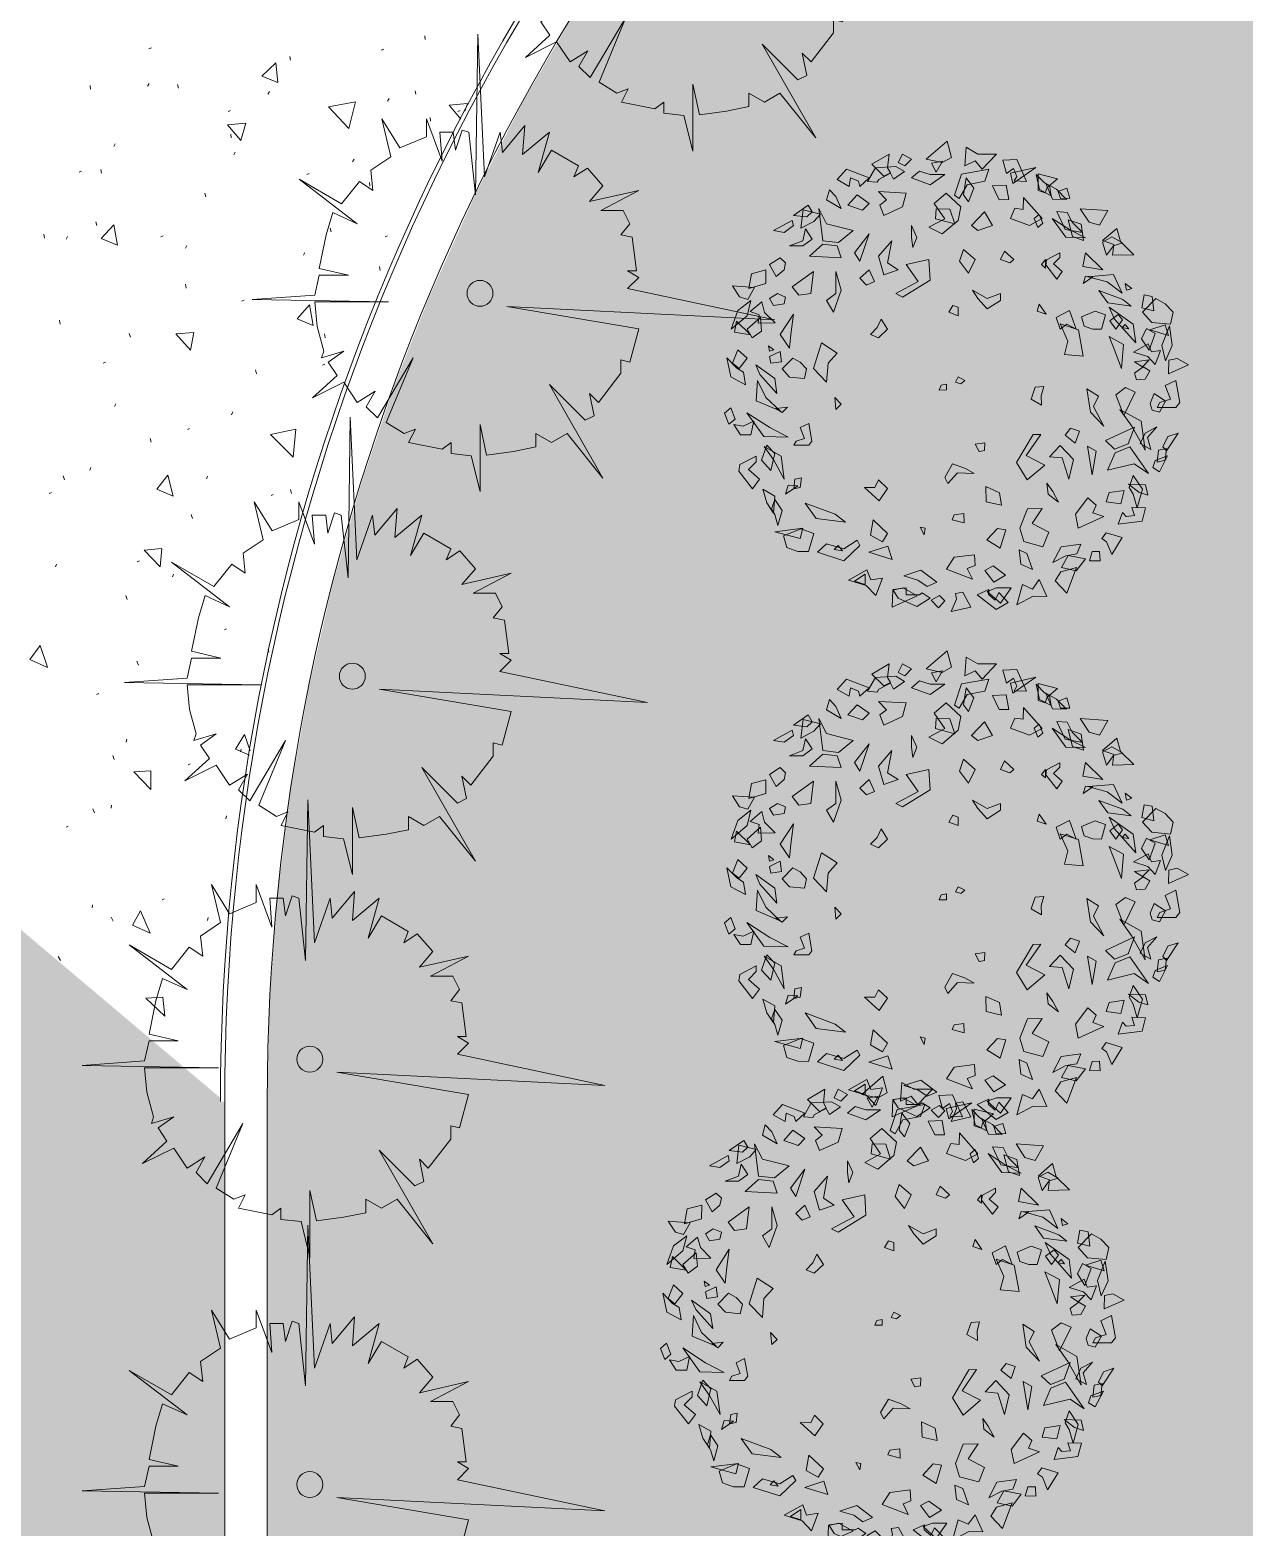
# Model space of a CAD drawing. Header units: millimetres. Extents: x 5357 to 259384, y -16348 to 109893.
# Drawn here: x 30646 to 33499, y 73337 to 76856 of the extents above; entities that cross this region are included whole.
import ezdxf

# ---------------------------------------------------------------- set-up
doc = ezdxf.new("R2010")
doc.units = ezdxf.units.MM
for name, color, linetype, lineweight in [('A-FLOR', 192, 'Continuous', 9), ('A-FLOR-PATT', 8, 'Continuous', 9), ('A-WALL', 113, 'Continuous', 9), ('G-IMPT', 8, 'Continuous', 9), ('L-PLNT-1', 7, 'Continuous', 9)]:
    doc.layers.add(name, color=color, linetype=linetype, lineweight=lineweight)

# ---------------------------------------------------------------- blocks, each defined once
blk = doc.blocks.new('FP_182-TKCS_MB CẢNH QUAN CÂY XANH')
at = {"layer": 'A-FLOR-PATT'}
for p, q in [((31573.8, 76842), (31574.3, 76833.7)), ((30931.5, 76814.3), (30925.5, 76812)), ((31256.4, 76793.9), (31258.2, 76785.4)), ((31477.5, 76810.7), (31471.5, 76808.3)), ((31223.4, 76778.8), (31190.4, 76747.5)), ((31223.4, 76778.8), (31228.4, 76732.2)), ((30787.3, 76725.4), (30788.3, 76716.8)), ((30925.8, 76730.3), (30922.2, 76724.1)), ((30992.9, 76727.5), (30994.9, 76719)), ((31228.4, 76732.2), (31190.4, 76747.5)), ((31208.8, 76711.4), (31205.2, 76705.2)), ((31411, 76686.9), (31347.1, 76675.4)), ((31411, 76686.9), (31395.3, 76624.7)), ((31489.9, 76694.7), (31486.2, 76688.6)), ((31551.2, 76713.3), (31552.9, 76704.9)), ((31674.4, 76683.1), (31630.8, 76679.2)), ((31674.4, 76683.1), (31668.2, 76665.2)), ((31117.1, 76666.4), (31111.3, 76664)), ((31395.3, 76624.7), (31347.1, 76675.3)), ((31586.3, 76650.3), (31586.9, 76641.7)), ((31658.6, 76646.1), (31630.8, 76679.1)), ((31657, 76667), (31651.1, 76664.6)), ((31153.3, 76636.7), (31109.9, 76633.1)), ((31141.4, 76596.4), (31109.9, 76633.1)), ((31153.3, 76636.7), (31141.4, 76596.5)), ((30846.4, 76588), (30843.1, 76581.8)), ((31117.9, 76611.4), (31118.9, 76602.8)), ((31128.3, 76568.7), (31124.9, 76562.4)), ((31407.6, 76552.2), (31404.1, 76546)), ((30767, 76524.2), (30761.2, 76521.9)), ((30812.7, 76528.2), (30813.9, 76519.5)), ((31301.9, 76519), (31296.2, 76516.6)), ((31056.7, 76472.3), (31059, 76463.6)), ((31443.9, 76497.5), (31444.8, 76488.9)), ((30800.3, 76404.8), (30802.9, 76396)), ((30678.1, 76375.7), (30679.6, 76366.9)), ((30734, 76370.2), (30730.9, 76363.9)), ((30843, 76398.2), (30812.8, 76366.1)), ((30851.7, 76350), (30812.8, 76366.1)), ((30843, 76398.2), (30851.7, 76350)), ((30958.7, 76372.3), (30953, 76369.9)), ((31351.2, 76390), (31353.5, 76381.3)), ((31485.9, 76372.2), (31480.3, 76369.6)), ((31014.7, 76349.7), (31011.6, 76343.3)), ((31291.7, 76332.8), (31288.6, 76326.5)), ((31467.7, 76299.8), (31468.9, 76291)), ((31011.2, 76258.2), (31012.7, 76249.3)), ((31149.4, 76221.1), (31143.9, 76218.6)), ((31302.9, 76209.8), (31273.7, 76176.7)), ((31302.9, 76209.8), (31311.6, 76161.3)), ((30715.2, 76173.6), (30716.9, 76164.6)), ((31311.5, 76161.3), (31273.7, 76176.7)), ((30879.3, 76142.9), (30882.2, 76134)), ((31023, 76103.4), (30989, 76141.4)), ((31031.2, 76145.2), (30989.1, 76141.4)), ((31031.2, 76145.2), (31023, 76103.4)), ((31338.2, 76141.6), (31339.7, 76132.7)), ((30823.2, 76074.8), (30817.7, 76072.4)), ((31175.7, 76057), (31178.4, 76048.1)), ((31339.1, 76070.4), (31333.7, 76067.8)), ((30847.4, 75977.4), (30844.7, 75970.9)), ((31122.3, 75958.3), (31119.6, 75951.7)), ((31021, 75919.2), (31015.7, 75916.7)), ((31271, 75917.9), (31211.5, 75905.2)), ((31271, 75917.9), (31264.4, 75851.7)), ((30928.6, 75896.1), (30930.7, 75887)), ((31264.4, 75851.7), (31211.5, 75905.1)), ((30723.9, 75808), (30727.3, 75798.9)), ((30788.7, 75827.9), (30786.2, 75821.4)), ((30969.8, 75809.9), (30943.6, 75776.4)), ((30969.8, 75809.9), (30982.7, 75759.9)), ((31063.4, 75807.3), (31060.9, 75800.7)), ((30696.5, 75769.1), (30691.2, 75766.7)), ((30982.7, 75759.9), (30943.6, 75776.4)), ((31258.3, 75775.5), (31260.3, 75766.4)), ((31217.6, 75764.2), (31212.4, 75761.6)), ((31024.4, 75717), (31027.7, 75707.8)), ((30955.5, 75636.9), (30914.5, 75633.3)), ((30951.4, 75593.9), (30914.5, 75633.3)), ((30955.5, 75636.9), (30951.4, 75593.9)), ((30708.1, 75600.3), (30706, 75593.7)), ((30902.9, 75608.4), (30897.8, 75605.9)), ((30983.1, 75576.9), (30981, 75570.2)), ((30871.3, 75526.6), (30874, 75517.3)), ((31108, 75448.5), (31103, 75445.9)), ((30669.5, 75409.1), (30645.7, 75375.9)), ((30669.5, 75409.1), (30686.8, 75357.9)), ((31205.3, 75400.7), (31207.5, 75393.2)), ((30686.8, 75357.8), (30645.7, 75375.9)), ((30897.1, 75372.2), (30901, 75362.9)), ((30807.6, 75296.2), (30802.5, 75293.7)), ((30873.1, 75188.6), (30871.5, 75181.9)), ((31150.2, 75200.2), (31128.6, 75165.4)), ((31150.2, 75200.2), (31163.3, 75161.9)), ((30840.4, 75150.8), (30843.7, 75141.4)), ((31161.5, 75151.2), (31128.6, 75165.4)), ((31142, 75165.6), (31140.4, 75158.8)), ((30929.9, 75114.9), (30889.8, 75111.8)), ((30930.2, 75070.8), (30889.8, 75111.8)), ((30929.9, 75114.9), (30930.2, 75070.8)), ((31022.4, 75131), (31017.6, 75128.4)), ((30837.7, 75033.9), (30836.3, 75027.1)), ((30793.2, 75025.2), (30797.8, 75015.6)), ((31107.4, 75008.4), (31106, 75001.5)), ((30735.7, 74984.5), (30730.8, 74982.1)), ((30792.9, 74799.4), (30791.8, 74792.7)), ((30905.6, 74785.8), (30886.5, 74751.7)), ((30905.6, 74785.8), (30928.1, 74733)), ((30961.4, 74813.9), (30956.8, 74811.4)), ((30837, 74770.5), (30841, 74760.8)), ((30928.1, 74733), (30886.5, 74751.6)), ((31064.5, 74769.7), (31063.4, 74762.9)), ((30712.1, 74678.2), (30717.5, 74668.5)), ((30957.8, 74582.5), (30918.3, 74580.4)), ((30962.6, 74537.8), (30918.3, 74580.3)), ((30957.8, 74582.5), (30962.6, 74537.8))]:
    blk.add_line(p, q, dxfattribs=at)
blk = doc.blocks.new('CAY MAI VAN PHUC - CAY DUC SOC_dwg-2256080-TKCS_MB CẢNH QUAN CÂY XANH')
at = {"layer": 'G-IMPT', "flags": 128}
blk.add_lwpolyline([(32.8, 479.5), (12.9, 293.4), (6.2, 771.8), (-13.8, 346.6), (-60.3, 479.5), (-67, 419.7), (-133.5, 499.4), (-126.8, 413), (-206.6, 479.5), (-173.4, 359.9), (-213.3, 426.3), (-293.1, 379.8), (-279.8, 346.6), (-319.7, 373.2), (-366.2, 320), (-326.3, 273.5), (-472.6, 306.7), (-359.6, 246.9), (-426.1, 246.9), (-446, 207.1), (-419.4, 173.8), (-452.7, 167.2), (-466, 67.5), (-439.4, 67.5), (-472.6, 47.6), (-439.4, 14.4), (-878.3, -78.6), (-80.3, -38.8), (-472.6, -105.2), (-446, -204.9), (-419.4, -198.2), (-419.4, -238.1), (-352.9, -324.5), (-326.3, -297.9), (-339.6, -364.4), (-313, -377.6), (-206.6, -271.3), (-366.2, -550.4), (-259.8, -417.5), (-213.3, -444.1), (-166.7, -417.5), (-166.7, -457.4), (-100.2, -470.7), (-19.9, -481.4), (-0.5, -390.9), (-0.5, -590.3), (26.2, -484), (86, -477.3), (86, -444.1), (112.6, -464), (212.4, -444.1), (192.4, -404.2), (225.7, -417.5), (278.9, -384.3), (199.1, -191.6), (305.5, -371), (338.7, -337.8), (312.1, -291.3), (365.3, -324.5), (405.2, -264.7), (498.3, -311.2), (425.2, -244.8), (451.8, -204.9), (405.2, -171.7), (471.7, -191.6), (465.1, -171.7), (485, -98.6), (491.7, -25.5), (272.2, -25.5), (677.9, -18.8), (491.7, -5.6), (478.4, 54.2), (391.9, 54.2), (478.4, 74.2), (458.4, 173.8), (438.5, 240.3), (365.3, 207.1), (538.2, 340), (411.9, 266.9), (358.7, 333.3), (318.8, 306.7), (325.4, 366.5), (265.6, 406.4), (292.2, 519.4), (239, 433), (159.2, 466.2), (159.2, 519.4), (112.6, 393.1), (119.3, 479.5), (79.4, 479.5), (72.7, 426.3), (52.8, 486.1)], close=True, dxfattribs=at)
at = {"layer": 'G-IMPT'}
blk.add_circle((0, 0), 38.6, dxfattribs=at)
blk = doc.blocks.new('CAY MAI VAN PHUC - CAY BONG TRANG-2256527-TKCS_MB CẢNH QUAN CÂY XANH')
at = {"extrusion": (0, 0, -1), "xscale": 0.7894736842105263, "yscale": 0.7894736842105263, "zscale": -0.7894736842105263, "rotation": 180}
blk.add_blockref('CAY MAI VAN PHUC - CAY DUC SOC_dwg-2256080-TKCS_MB CẢNH QUAN CÂY XANH', (0, 0), dxfattribs=at)
blk = doc.blocks.new('CAY BACH TRINH - CAY BACH TRINH_dwg-2249800-TKCS_MB CẢNH QUAN CÂY XANH')
at = {"layer": 'G-IMPT', "flags": 128}
for points in [[(-357, 1653), (-250, 1541), (-201, 1603), (-123, 1566), (-133, 1703), (-220, 1653)], [(7, 1749), (-25, 1628), (43, 1591), (160, 1616)], [(335, 1653), (267, 1616), (316, 1566), (365, 1591)], [(423, 1516), (443, 1553), (433, 1653), (560, 1578), (472, 1491)], [(-477, 1437), (-459, 1512), (-646, 1555)], [(-578, 1452), (-505, 1613), (-404, 1608), (-431, 1511), (-482, 1548), (-505, 1489), (-486, 1456)], [(-83, 1327), (-48, 1351), (-99, 1506), (-301, 1542), (-270, 1454), (-140, 1428)], [(121, 1587), (40, 1602), (86, 1521)], [(533, 1553), (590, 1452), (520, 1446), (509, 1467), (423, 1512), (399, 1468), (319, 1525), (383, 1562)], [(579, 1478), (745, 1541), (813, 1466), (725, 1416), (716, 1478), (657, 1453), (647, 1416)], [(-870, 1320), (-769, 1323), (-719, 1438), (-798, 1395)], [(-715, 1368), (-728, 1408), (-805, 1472), (-663, 1508), (-663, 1385)], [(-648, 1504), (-672, 1392), (-758, 1347), (-746, 1419), (-706, 1444)], [(-133, 1478), (-191, 1403), (-152, 1303), (-113, 1353)], [(23, 1503), (131, 1428), (267, 1478), (209, 1528), (131, 1503)], [(-874, 1403), (-896, 1328), (-826, 1327), (-809, 1379)], [(-556, 1333), (-692, 1179), (-600, 1129), (-460, 1181), (-492, 1255), (-553, 1247)], [(-428, 1425), (-446, 1319), (-376, 1318), (-327, 1420)], [(14, 1366), (-94, 1266), (-74, 1166), (43, 1066), (140, 1116), (23, 1178), (101, 1291)], [(511, 1378), (306, 1366), (335, 1266), (472, 1203), (501, 1278), (452, 1316)], [(667, 1353), (579, 1291), (628, 1241), (735, 1278)], [(871, 1391), (823, 1341), (784, 1253), (891, 1316)], [(-1174, 1238), (-1112, 1130), (-1037, 1152), (-972, 1252)], [(-989, 1076), (-860, 1099), (-799, 1231), (-876, 1225), (-913, 1152)], [(-697, 1145), (-671, 1210), (-634, 1180), (-660, 1114)], [(-269, 1228), (-328, 1128), (-220, 1091), (-172, 1128)], [(-50, 1140), (92, 1178), (86, 1252), (-14, 1249)], [(696, 1091), (891, 1141), (949, 1253), (920, 1016), (803, 1003)], [(1064, 1244), (1080, 1108), (985, 1158), (937, 1212)], [(1027, 1278), (998, 1228), (1037, 1191), (1135, 1203)], [(-1364, 914), (-1208, 910), (-1218, 988), (-1136, 1017), (-1240, 1107), (-1267, 1010)], [(-766, 1181), (-866, 1042), (-1009, 1038), (-900, 1094)], [(-996, 1019), (-915, 1047), (-883, 1171), (-978, 1137)], [(267, 1128), (228, 1041), (257, 966), (267, 1041)], [(1047, 1103), (998, 1028), (1066, 978), (1164, 978), (1066, 1016)], [(1144, 1166), (1135, 1128), (1203, 1078), (1281, 1091)], [(-1164, 910), (-1135, 1007), (-1204, 1044), (-1282, 1000), (-1216, 980)], [(413, 1016), (443, 853), (365, 803), (472, 766), (511, 903)], [(647, 866), (579, 1066), (686, 928)], [(813, 978), (784, 891), (1018, 903), (920, 991)], [(-1010, 928), (-1137, 803), (-990, 828)], [(-840, 791), (-799, 735), (-718, 839), (-724, 876), (-821, 927), (-821, 894), (-775, 847)], [(-415, 941), (-483, 878), (-454, 853), (-386, 878)], [(-113, 953), (-201, 878), (-152, 778), (-84, 866)], [(1261, 753), (1203, 803), (1193, 853), (1232, 891), (1310, 841)], [(-717, 878), (-717, 816), (-688, 841)], [(140, 878), (131, 728), (335, 603), (384, 628), (218, 716), (306, 841)], [(579, 803), (540, 716), (599, 691), (647, 741)], [(823, 791), (784, 653), (842, 491), (891, 578), (823, 628)], [(988, 791), (1008, 628), (1096, 616), (1144, 678)], [(1339, 702), (1463, 665), (1444, 774), (1337, 802)], [(-1302, 703), (-1351, 666), (-1312, 653)], [(-1279, 631), (-1217, 768), (-1027, 752), (-1169, 714)], [(-993, 702), (-1009, 756), (-1064, 751)], [(1422, 673), (1471, 586), (1531, 604), (1583, 684)], [(-1595, 553), (-1527, 591), (-1429, 491), (-1497, 416), (-1634, 403), (-1653, 491)], [(-1424, 524), (-1440, 618), (-1501, 607), (-1513, 501)], [(-1109, 650), (-1174, 560), (-1345, 537), (-1285, 585)], [(-721, 477), (-654, 499), (-671, 550)], [(-220, 591), (-289, 516), (-386, 578), (-386, 628), (-289, 591), (-181, 653)], [(1310, 591), (1252, 628), (1193, 603), (1203, 553), (1281, 541)], [(1270, 413), (1394, 410), (1386, 473), (1452, 496), (1368, 568), (1347, 490)], [(1447, 578), (1476, 466), (1593, 366), (1544, 503)], [(-1380, 266), (-1361, 403), (-1185, 528), (-1224, 441)], [(-1283, 435), (-1251, 475), (-1188, 428), (-1232, 366)], [(-1065, 367), (-1127, 366), (-1158, 473), (-1082, 500), (-981, 458), (-1000, 389)], [(-942, 366), (-893, 503), (-795, 453), (-825, 366), (-873, 403)], [(-74, 528), (-35, 541), (-6, 491), (-74, 466)], [(491, 441), (443, 366), (511, 303), (569, 328), (521, 378)], [(1135, 478), (1232, 328), (1164, 228), (1154, 328)], [(1378, 453), (1369, 353), (1437, 303), (1476, 366)], [(-1597, 135), (-1570, 248), (-1626, 391), (-1648, 247)], [(-1619, 320), (-1482, 361), (-1595, 398)], [(-1478, 213), (-1422, 297), (-1459, 373), (-1523, 336)], [(-1328, 370), (-1279, 378), (-1302, 402)], [(-855, 181), (-881, 279), (-825, 405), (-958, 362), (-994, 169)], [(1553, 425), (1451, 325), (1568, 345)], [(-1363, 198), (-1471, 259), (-1494, 200), (-1562, 210), (-1523, 107), (-1467, 166)], [(-1274, 77), (-1290, 255), (-1183, 312), (-1221, 219)], [(813, 191), (881, 116), (891, -22), (988, 78), (930, 266)], [(1319, 245), (1280, 215), (1311, 205)], [(-1619, 40), (-1622, 139), (-1683, 152), (-1767, 105)], [(-1478, 141), (-1429, 91), (-1371, 128)], [(1085, 125), (1140, 155), (1218, 75), (1163, 15), (1054, 5), (1038, 75)], [(1310, 166), (1300, 116), (1222, 128), (1232, 203)], [(1476, 153), (1534, 78), (1583, 116), (1544, 216)], [(1624, 156), (1594, 16), (1487, -41), (1502, 50), (1551, 81)], [(-1482, 60), (-1448, -1), (-1384, -6), (-1369, 43), (-1433, 90)], [(-74, 16), (-123, -9), (-94, -34), (-55, -22)], [(1256, -105), (1272, 5), (1412, 105), (1381, 35)], [(-1595, -47), (-1673, -9), (-1702, -172), (-1673, -209), (-1536, -209), (-1556, -172), (-1634, -147)], [(-1515, -106), (-1486, -178), (-1501, -227), (-1553, -242), (-1599, -161)], [(-1291, -267), (-1232, -115), (-1304, -62), (-1376, -95)], [(-1145, -345), (-1046, -242), (-1021, -71), (-1105, -125), (-1069, -201)], [(-688, -191), (-610, -147), (-641, -60), (-704, -55), (-685, -122)], [(11, -79), (65, -80), (51, -44), (11, -37)], [(1398, -9), (1408, -159), (1232, -234), (1339, -134)], [(832, -134), (784, -184), (823, -222)], [(1179, -205), (1218, -245), (1264, -215)], [(1563, -293), (1595, -211), (1641, -250), (1609, -331)], [(-1449, -521), (-1419, -309), (-1263, -222), (-1351, -346)], [(1085, -355), (1023, -325), (999, -455), (1023, -485), (1132, -485), (1116, -455), (1054, -435)], [(1477, -247), (1352, -421), (1173, -426), (1309, -356)], [(1427, -309), (1447, -409), (1525, -409), (1573, -334), (1505, -346)], [(-1604, -526), (-1578, -497), (-1615, -421), (-1690, -396)], [(-1489, -516), (-1411, -473), (-1448, -396), (-1534, -351), (-1465, -430)], [(-1224, -515), (-1157, -451), (-1369, -353), (-1324, -476)], [(-935, -470), (-860, -411), (-900, -361), (-966, -383)], [(-582, -741), (-504, -613), (-626, -407), (-681, -406), (-575, -561), (-711, -631)], [(-1546, -521), (-1536, -609), (-1595, -596), (-1604, -509)], [(-1173, -669), (-1368, -622), (-1473, -694), (-1336, -498), (-1227, -542)], [(-1024, -493), (-1058, -702), (-1088, -530)], [(-888, -735), (-838, -578), (-745, -570), (-823, -487), (-921, -590)], [(-229, -532), (-269, -525), (-272, -467), (-200, -477)], [(1202, -735), (1225, -565), (1350, -495), (1280, -595)], [(1330, -484), (1271, -546), (1300, -671), (1369, -596)], [(-1553, -680), (-1504, -649), (-1521, -598), (-1613, -563)], [(-129, -656), (-34, -622), (23, -722), (0, -767), (-69, -688), (-193, -693)], [(1384, -736), (1435, -805), (1537, -675), (1529, -628), (1408, -565), (1408, -607), (1465, -665)], [(-1390, -946), (-1429, -809), (-1361, -709), (-1332, -796), (-1361, -846)], [(-811, -903), (-736, -844), (-727, -764), (-770, -826)], [(614, -795), (506, -893), (444, -803), (510, -740), (536, -796)], [(1124, -735), (1132, -805), (1085, -795), (1077, -725)], [(-1468, -852), (-1402, -831), (-1326, -772), (-1450, -777)], [(-1270, -915), (-1163, -901), (-1183, -834), (-1295, -817)], [(-1144, -1010), (-957, -1095), (-936, -993), (-1027, -873), (-1088, -926), (-1063, -982)], [(-393, -926), (-281, -901), (-277, -790), (-378, -835)], [(1193, -846), (1173, -780), (1104, -785)], [(1359, -809), (1271, -859), (1281, -984), (1330, -909)], [(-1251, -1066), (-1426, -1044), (-1452, -946), (-1351, -943), (-1371, -1002), (-1308, -1008), (-1282, -979)], [(-698, -1231), (-557, -1193), (-527, -1096), (-584, -953), (-693, -951), (-619, -1061), (-741, -1124)], [(-120, -1056), (-31, -1033), (-45, -997), (-117, -988)], [(1048, -911), (967, -1024), (753, -1052), (829, -993)], [(1249, -1075), (1218, -965), (1272, -885), (1295, -955), (1272, -995)], [(-384, -1242), (-286, -1181), (-363, -1098), (-424, -1108)], [(176, -1143), (205, -1087), (168, -1096)], [(550, -1034), (443, -1134), (482, -1196), (569, -1146)], [(1103, -1266), (1025, -1267), (986, -1133), (1081, -1099), (1208, -1151), (1184, -1238)], [(1066, -1096), (1086, -1171), (1271, -1121)], [(-1130, -1172), (-1165, -1196), (-1203, -1289), (-1280, -1164), (-1162, -1128)], [(667, -1184), (647, -1221), (764, -1334), (959, -1271), (891, -1209), (764, -1246)], [(-1117, -1335), (-1039, -1334), (-1059, -1267), (-1114, -1266)], [(-883, -1296), (-1010, -1321), (-942, -1409), (-834, -1384)], [(-771, -1348), (-831, -1232), (-975, -1212), (-947, -1284), (-866, -1298)], [(-622, -1399), (-535, -1360), (-523, -1254), (-580, -1280)], [(-180, -1469), (12, -1396), (-45, -1309), (-194, -1290), (-200, -1370), (-142, -1392)], [(411, -1324), (581, -1272), (441, -1226)], [(775, -1261), (835, -1251), (807, -1222)], [(-872, -1573), (-787, -1482), (-829, -1416), (-944, -1384)], [(-336, -1491), (-270, -1405), (-332, -1372), (-423, -1439)], [(323, -1445), (199, -1404), (83, -1492), (153, -1523), (221, -1476)], [(731, -1476), (595, -1400), (567, -1474), (481, -1461), (531, -1590), (600, -1516)], [(-505, -1659), (-547, -1509), (-620, -1542), (-671, -1472), (-727, -1598), (-626, -1595)], [(-386, -1646), (-464, -1534), (-357, -1534), (-289, -1559)], [(228, -1671), (131, -1609), (189, -1571), (209, -1584), (306, -1584), (306, -1534), (404, -1546), (365, -1609)], [(411, -1674), (406, -1550), (330, -1534), (226, -1592)], [(608, -1509), (686, -1484), (608, -1434)], [(-215, -1584), (-355, -1693), (-443, -1641), (-373, -1567), (-346, -1624), (-297, -1583), (-299, -1545)], [(-55, -1574), (-63, -1616), (-24, -1708), (-167, -1674), (-109, -1565)], [(69, -1680), (123, -1624), (62, -1590), (23, -1629)]]:
    blk.add_lwpolyline(points, close=True, dxfattribs=at)
blk = doc.blocks.new('CAY BACH TRINH - CAY BACH TRINH-2271498-TKCS_MB CẢNH QUAN CÂY XANH')
at = {"extrusion": (0, 0, -1), "xscale": 0.3200000000000001, "yscale": 0.3200000000000001, "zscale": -0.3200000000000001, "rotation": 180}
blk.add_blockref('CAY BACH TRINH - CAY BACH TRINH_dwg-2249800-TKCS_MB CẢNH QUAN CÂY XANH', (0, 0), dxfattribs=at)

msp = doc.modelspace()

# ---------------------------------------------------------------- hatches: boundary and pattern name
at = {"layer": 'A-FLOR-PATT'}
h = msp.add_hatch(dxfattribs=at)
h.set_pattern_fill('FP_23', color=256, style=0, pattern_type=2)
h.set_pattern_definition([(0, (167.64, 11.2), (558.8, 558.8), [83.82, -16.764, 22.352, -16.764, -419.1]), (0, (167.64, 11.2), (558.8, 558.8), [-139.7, 83.82, -335.28]), (0, (139.7, 27.94), (558.8, 558.8), [55.88, -41.91, 83.82, -41.91, -335.28]), (0, (139.7, 27.94), (558.8, 558.8), [-223.52, 55.88, -279.4]), (0, (335.3, 251.46), (558.8, 558.8), [69.85, -27.94, 69.85, -391.16]), (0, (55.9, 363.2), (558.8, 558.8), [27.94, -55.88, 27.94, -447.04]), (90, (111.76, 363.2), (-558.8, 558.8), [50.292, -508.508]), (90, (279.4, 27.94), (-558.8, 558.8), [55.88, -502.92]), (90, (419.1, 251.46), (-558.8, 558.8), [55.88, -502.92]), (45, (352.04, 22.35), (0, 558.7996), [55.88, -734.383]), (135, (206.76, 22.35), (-558.7996, 0), [55.88, -734.383]), (63.435, (335.28, 25.15), (-0.0005, 558.8001), [55.88, -1193.635]), (75.964, (307.34, 27.94), (-0.00237, 558.80038), [55.88, -2248.111]), (75.964, (447.04, 251.46), (-0.00237, 558.80038), [44.704, -2259.287]), (75.964, (122.94, 363.22), (-0.00237, 558.80038), [39.116, -2264.875]), (104.036, (251.46, 27.94), (0.00237, 558.80038), [55.88, -2248.111]), (104.036, (391.16, 251.46), (0.00237, 558.80038), [44.704, -2259.287]), (104.036, (100.58, 363.22), (0.00237, 558.80038), [39.116, -2264.875]), (116.565, (223.52, 25.15), (0.0005, 558.8001), [55.88, -1193.634])])
h.paths.add_polyline_path([(33642.6, 17336.9), (33652.6, 17337), (33652.6, 19136.9), (33642.6, 19136.9), (33642.6, 25711.9), (33652.6, 25711.9), (33652.6, 27336.9), (33642.6, 27336.9), (33642.6, 33737.4), (31203.5, 33737.4), (31203.5, 18236.9), (31211.1, 18125), (31226.1, 18036.7), (31254, 17939.7), (31292.6, 17846.4), (31341.4, 17758.1), (31399.9, 17675.8), (31480, 17589), (31547.2, 17529.8), (31624.7, 17474.9), (31713, 17426.1), (31806.2, 17387.4), (31903.2, 17359.5), (32002.7, 17342.6), (32103.5, 17336.9)])
h.paths.add_polyline_path([(31203.5, 37137.4), (33642.6, 37137.4), (33642.6, 59946.9), (33652.6, 59946.9), (33652.6, 61561.9), (33642.6, 61561.9), (33642.6, 65035.3), (33652.6, 65035.3), (33652.6, 65040.9), (33642.6, 65040.9), (33642.6, 68136.9), (33652.6, 68136.9), (33652.6, 69762.3), (33642.6, 69762.3), (33642.6, 78236.9), (35742.6, 78236.9), (35744.4, 79046.9), (38162.6, 79046.9), (38162.6, 79036.9), (38152.6, 79036.9), (38152.6, 78236.9), (42252.6, 78236.9), (42252.6, 78636.9), (42552.6, 78636.9), (42552.6, 79236.9), (36103.5, 79236.9), (35855.3, 79230.6), (35607.8, 79211.8), (35361.5, 79180.4), (35117.1, 79136.6), (34875.3, 79080.5), (34636.6, 79012.2), (34401.7, 78931.9), (34171.2, 78839.8), (33945.6, 78736.2), (33725.5, 78621.2), (33510, 78494.3), (33269.9, 78333.5), (33092.2, 78202), (32897.2, 78041.7), (32711.6, 77872.5), (32535.6, 77694.7), (32369.5, 77508.9), (32213.4, 77315.4), (32067.7, 77114.8), (31932.5, 76907.4), (31806.3, 76690.2), (31693.9, 76472.3), (31583.6, 76226.6), (31502.6, 76021.4), (31423.8, 75788.4), (31356.8, 75551.8), (31301.8, 75312.4), (31258.9, 75070.6), (31228.2, 74827), (31209.7, 74582.3), (31203.5, 74336.9), (31205.5, 62060.3), (31211.4, 62000.9), (31234, 61917.3), (31258, 61859.3), (31299, 61792.4), (31349.9, 61732.8), (31409.6, 61681.8), (31476.5, 61640.8), (31549, 61610.8), (31625.3, 61592.5), (31703.5, 61586.3), (32403.5, 61586.3), (32403.5, 40886.3), (31703.5, 40886.3), (31618.1, 40878.5), (31534.7, 40855.9), (31476.5, 40831.8), (31409.6, 40790.8), (31349.9, 40739.9), (31299, 40680.2), (31258, 40613.3), (31228, 40540.8), (31209.7, 40464.6), (31203.5, 40362.8), (31203.5, 38883.4)])
h.paths.add_polyline_path([(54962.6, 78236.9), (62552.6, 78236.9), (62432.4, 78384.4), (62310.9, 78513.5), (62180.6, 78633.7), (62021.7, 78758.5), (61896, 78845), (61742.9, 78935.1), (61583.3, 79014.3), (61418.9, 79081.8), (61250.4, 79137.3), (61078.8, 79180.8), (60904.8, 79211.9), (60728.8, 79230.6), (60552.6, 79236.9), (46052.6, 79236.9), (46052.6, 78636.9), (46352.6, 78636.9), (46352.6, 78246.9), (54952.6, 78246.9), (54952.6, 78236.9), (54958.6, 78236.9)])
h = msp.add_hatch(dxfattribs=at)
h.set_pattern_fill('FP_33', color=256, style=0, pattern_type=2)
h.set_pattern_definition([(50.044, (79.34, 5.34), (480.1093, -42.1973), [50.249, -552.737]), (354.978, (79.34, 5.34), (-92.8797, 504.407), [40.163, -441.797]), (100.433, (119.35, 1.8), (387.2325, 462.215), [42.741, -470.147]), (46.228, (79.34, 139.45), (714.374, -111.1663), [75.364, -829.007]), (96.624, (138.9, 130.2), (625.628, 653.0516), [64.112, -705.234]), (351.155, (79.3, 139.45), (625.6346, 653.045), [60.248, -662.724]), (21.022, (146.27, 105.9), (399.5488, -270.0747), [50.21, -552.308]), (325.943, (146.27, 105.9), (162.8708, 486.2122), [40.189, -442.076]), (71.481, (179.57, 83.4), (562.4147, 216.1425), [42.731, -470.036]), (37.54, (79.34, 5.34), (8.14153, 223.2217), [7.367, -429.296, 7.367, -441.351, -443.695]), (37.54, (79.34, 5.34), (8.14153, 223.2217), [-885.381, 7.367, -436.328]), (7.5, (79.34, 5.34), (176.088, 264.43336), [7.363, -248.334, 7.363, -419.023, -169.015]), (7.5, (79.34, 5.34), (176.088, 264.43336), [-682.083, 7.363, -161.652]), (327.444, (-69.93, 5.37), (357.3223, -15.2107), [7.368, -160.078, 7.368, -515.062, -693.224]), (327.444, (-69.93, 5.37), (357.3223, -15.2107), [-689.876, 7.368, -685.857]), (317.442, (-136.87, 5.4), (390.3648, 67.0332), [7.37, -210.376, 7.37, -339.684, -492.442]), (317.442, (-136.87, 5.4), (390.3648, 67.0332), [-564.8, 7.37, -485.072])])
h.paths.add_polyline_path([(31093.5, 18385.6), (31093.5, 33837.4), (31103.5, 33837.4), (31103.5, 40386.3), (31093.5, 40386.3), (31103.5, 40558.2), (31103.5, 61982.1), (31099.6, 62000.9), (31093.5, 62086.3), (31103.5, 62086.3), (31103.5, 74336.9), (31093.5, 74336.9), (31093.5, 74345.4), (27123.5, 77694.3), (27123.5, 77413.8), (31041.5, 19158.4)])

# ---------------------------------------------------------------- linework, layer by layer
at = {"layer": 'A-WALL'}
for p, q in [((31103.5, 62086.3), (31103.5, 74336.9)), ((31203.5, 74336.9), (31203.5, 62086.3))]:
    msp.add_line(p, q, dxfattribs=at)
for radius in [5010, 5000, 5000, 4900]:
    msp.add_arc((36103.5, 74336.9), radius, 90, 180, dxfattribs=at)

# ---------------------------------------------------------------- block references
at = {"layer": 'A-FLOR'}
msp.add_blockref('FP_182-TKCS_MB CẢNH QUAN CÂY XANH', (0, 0), dxfattribs=at)
at = {"layer": 'L-PLNT-1', "rotation": 180}
for name, p in [('CAY MAI VAN PHUC - CAY BONG TRANG-2256527-TKCS_MB CẢNH QUAN CÂY XANH', (32203.5, 77036.9)), ('CAY MAI VAN PHUC - CAY BONG TRANG-2256527-TKCS_MB CẢNH QUAN CÂY XANH', (31703.5, 76236.9)), ('CAY BACH TRINH - CAY BACH TRINH-2271498-TKCS_MB CẢNH QUAN CÂY XANH', (32803.5, 76035.3)), ('CAY MAI VAN PHUC - CAY BONG TRANG-2256527-TKCS_MB CẢNH QUAN CÂY XANH', (31403.5, 75336.9)), ('CAY BACH TRINH - CAY BACH TRINH-2271498-TKCS_MB CẢNH QUAN CÂY XANH', (32803.5, 74836.9)), ('CAY MAI VAN PHUC - CAY BONG TRANG-2256527-TKCS_MB CẢNH QUAN CÂY XANH', (31303.5, 74436.9)), ('CAY BACH TRINH - CAY BACH TRINH-2271498-TKCS_MB CẢNH QUAN CÂY XANH', (32652.6, 73836.9)), ('CAY MAI VAN PHUC - CAY BONG TRANG-2256527-TKCS_MB CẢNH QUAN CÂY XANH', (31303.5, 73436.9))]:
    msp.add_blockref(name, p, dxfattribs=at)

doc.saveas('drawing.dxf')
